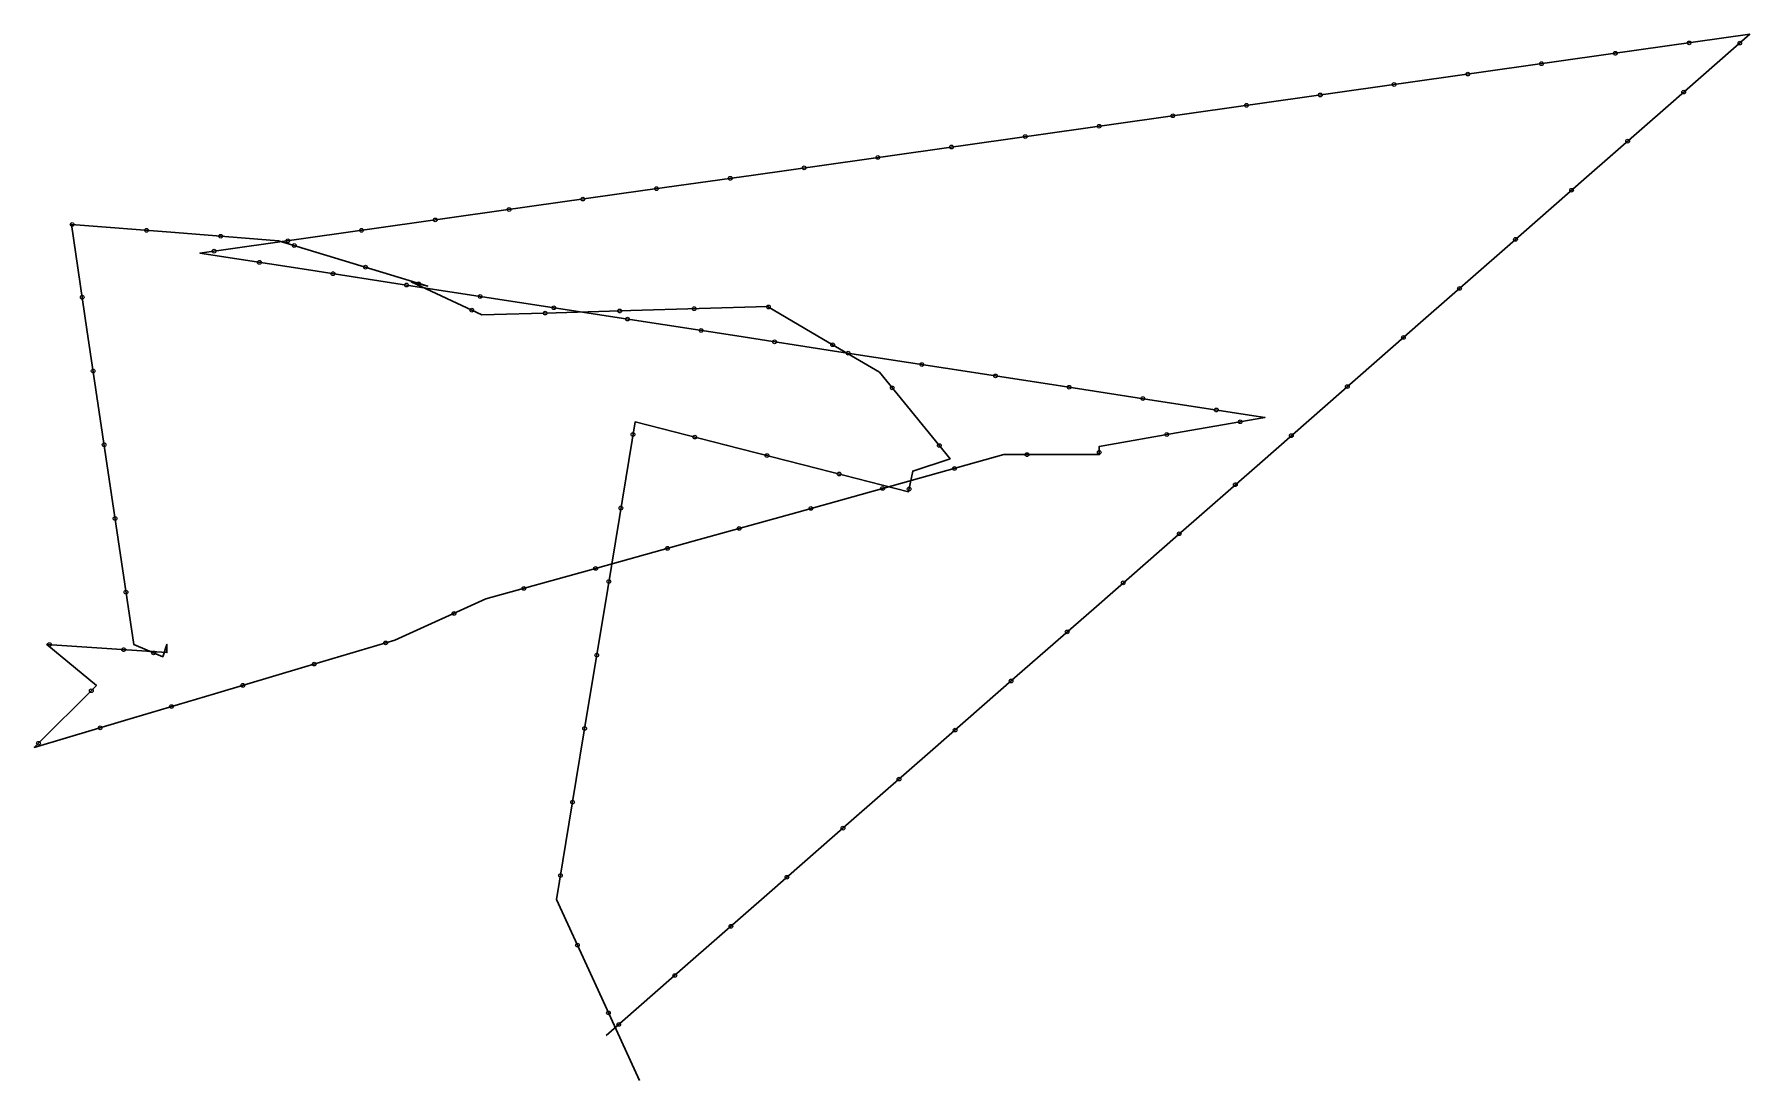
# Model space of a CAD drawing. Header units: inches. Extents: x 624757 to 625218, y 125986 to 126267.
import ezdxf

# ---------------------------------------------------------------- set-up
doc = ezdxf.new("R2010")
doc.units = ezdxf.units.IN
doc.header["$MEASUREMENT"] = 0
doc.header["$PDMODE"] = 33
doc.header["$PDSIZE"] = -3
doc.layers.add('kabwangsi_campus', color=166, linetype='Continuous', lineweight=30)
doc.layers.add('kabwangsi_campus_GeneratePointsAlongLines', color=139, linetype='Continuous')

msp = doc.modelspace()

# ---------------------------------------------------------------- linework, layer by layer
at = {"layer": 'kabwangsi_campus'}
msp.add_polyline3d([(624919.66, 125986.2, 1169.99), (624908.52, 126010.51, 1169.6), (624897.38, 126034.83, 1170.45), (624901.6, 126060.47, 1171.21), (624905.82, 126086.12, 1173.45), (624910.04, 126111.77, 1174.99), (624914.26, 126137.41, 1174.33), (624918.47, 126163.06, 1172.63), (624942.96, 126156.81, 1173.6), (624967.44, 126150.55, 1173.96), (624991.92, 126144.3, 1173.39), (624993.03, 126149.83, 1173.21), (625003.05, 126153.15, 1172.97), (624984.12, 126176.35, 1171.56), (624969.1, 126185.19, 1170.85), (624954.07, 126194.03, 1169.71), (624935.71, 126193.47, 1169.4), (624917.35, 126192.91, 1169.48), (624897.32, 126192.35, 1169.37), (624877.29, 126191.79, 1168.84), (624858.37, 126200.62, 1168.94), (624862.82, 126199.52, 1168.83), (624842.79, 126205.59, 1169.28), (624822.76, 126211.66, 1169.03), (624794.94, 126213.86, 1169), (624767.12, 126216.06, 1168.46), (624771.3, 126187.88, 1168.95), (624775.49, 126159.69, 1169.29), (624779.67, 126131.5, 1169.1), (624783.85, 126103.32, 1169.14), (624791.64, 126100, 1169.58), (624792.76, 126103.32, 1169.6), (624792.76, 126101.11, 1169.63), (624776.62, 126102.21, 1169.2), (624760.48, 126103.31, 1169.94), (624773.84, 126092.26, 1169.25), (624757.16, 126075.67, 1169.5), (624781.36, 126082.87, 1169.27), (624805.56, 126090.06, 1170.59), (624829.76, 126097.25, 1172.64), (624853.96, 126104.45, 1174.72), (624878.43, 126115.51, 1175.94), (624906.25, 126123.26, 1175.76), (624934.07, 126131.01, 1174.05), (624961.88, 126138.76, 1174), (624989.7, 126146.51, 1173.39), (625017.51, 126154.26, 1172.93), (625043.11, 126154.27, 1172.97), (625043.11, 126156.48, 1172.94), (625065.36, 126160.36, 1173), (625087.61, 126164.23, 1173), (625059.01, 126168.64, 1173), (625030.41, 126173.05, 1172.4), (625001.81, 126177.46, 1171.52), (624973.21, 126181.88, 1171.15), (624944.62, 126186.29, 1170.61), (624916.02, 126190.7, 1169.84), (624887.42, 126195.11, 1168.85), (624858.82, 126199.52, 1168.96), (624830.22, 126203.93, 1169.2), (624801.62, 126208.34, 1169), (624831.34, 126212.53, 1169.04), (624861.07, 126216.73, 1168.21), (624890.79, 126220.93, 1166.25), (624920.52, 126225.12, 1165.13), (624950.24, 126229.32, 1166.23), (624979.97, 126233.52, 1168.55), (625009.69, 126237.71, 1170.1), (625039.42, 126241.91, 1170.56), (625069.14, 126246.11, 1170.91), (625098.87, 126250.3, 1170.2), (625128.59, 126254.5, 1168.45), (625158.32, 126258.69, 1166.79), (625188.04, 126262.89, 1168.21), (625217.77, 126267.09, 1171.29), (625195.84, 126247.89, 1169.71), (625173.91, 126228.7, 1167.34), (625151.98, 126209.5, 1167), (625130.05, 126190.31, 1168.37), (625108.12, 126171.11, 1170.83), (625086.19, 126151.92, 1173.02), (625064.26, 126132.72, 1173.12), (625042.33, 126113.52, 1173.13), (625020.4, 126094.33, 1173.03), (624998.47, 126075.13, 1173.49), (624976.54, 126055.94, 1173.34), (624954.61, 126036.74, 1172.25), (624932.68, 126017.55, 1170.88), (624910.75, 125998.35, 1169.41)], dxfattribs=at)
at = {"layer": 'kabwangsi_campus_GeneratePointsAlongLines'}
for p in [(625181.69, 126261.99, 1167.91), (625201.49, 126264.79, 1169.6), (625215.09, 126264.74, 1171.1), (625161.88, 126259.2, 1166.96), (625122.27, 126253.61, 1168.82), (625142.08, 126256.4, 1167.7), (625102.47, 126250.81, 1169.99), (625200.04, 126251.57, 1170.01), (625062.86, 126245.22, 1170.84), (625082.67, 126248.02, 1170.59), (625023.26, 126239.63, 1170.31), (625043.06, 126242.42, 1170.61), (625003.45, 126236.83, 1169.77), (625184.99, 126238.4, 1168.54), (624963.85, 126231.24, 1167.29), (624983.65, 126234.04, 1168.74), (624924.24, 126225.65, 1165.27), (624944.04, 126228.44, 1166), (625169.94, 126225.22, 1167.28), (624904.43, 126222.85, 1165.74), (624767.33, 126216.05, 1168.47), (624864.83, 126217.26, 1167.96), (624884.63, 126220.06, 1166.66), (624787.27, 126214.47, 1168.85), (624807.2, 126212.89, 1169.01), (624825.22, 126211.67, 1169.03), (624845.02, 126214.47, 1168.66), (625154.89, 126212.05, 1167.05), (624805.42, 126208.87, 1169), (624826.97, 126210.39, 1169.08), (624817.59, 126205.87, 1169.11), (624837.36, 126202.83, 1169.14), (624846.11, 126204.58, 1169.21), (624857.12, 126199.78, 1168.98), (624860.36, 126200.13, 1168.89), (625139.84, 126198.88, 1167.76), (624770.02, 126196.49, 1168.8), (624874.63, 126193.03, 1168.86), (624876.89, 126196.73, 1168.89), (624896.65, 126193.68, 1169.17), (624914.34, 126192.82, 1169.46), (624934.33, 126193.43, 1169.4), (624954.29, 126193.9, 1169.73), (624894.35, 126192.26, 1169.29), (624916.42, 126190.63, 1169.85), (624936.19, 126187.59, 1170.38), (624955.95, 126184.54, 1170.82), (624971.53, 126183.76, 1170.96), (625124.79, 126185.71, 1168.96), (624975.72, 126181.49, 1171.18), (624772.96, 126176.71, 1169.09), (624995.49, 126178.44, 1171.44), (625015.25, 126175.39, 1171.93), (624987.53, 126172.18, 1171.82), (625035.02, 126172.34, 1172.49), (625109.74, 126172.53, 1170.65), (625054.79, 126169.3, 1172.91), (625074.55, 126166.25, 1173), (625080.93, 126163.07, 1173), (624775.9, 126156.92, 1169.27), (624917.91, 126159.66, 1172.85), (624934.51, 126158.96, 1173.27), (625000.17, 126156.68, 1172.76), (625061.23, 126159.64, 1172.99), (625094.69, 126159.36, 1172.17), (624953.89, 126154.01, 1173.76), (625023.71, 126154.26, 1172.94), (625043.11, 126154.87, 1172.96), (624973.27, 126149.06, 1173.83), (625004.22, 126150.55, 1173.15), (624984.95, 126145.19, 1173.49), (624992.07, 126145.03, 1173.37), (625079.65, 126146.19, 1173.05), (624914.67, 126139.92, 1174.17), (624965.69, 126139.82, 1173.92), (624778.83, 126137.14, 1169.14), (624946.42, 126134.45, 1174.03), (625064.6, 126133.02, 1173.12), (624927.15, 126129.09, 1174.47), (624907.89, 126123.72, 1175.66), (624911.42, 126120.19, 1174.77), (625049.55, 126119.84, 1173.12), (624781.77, 126117.36, 1169.12), (624888.62, 126118.35, 1175.87), (624869.85, 126111.63, 1175.51), (625034.5, 126106.67, 1173.09), (624761.2, 126103.26, 1169.91), (624781.15, 126101.9, 1169.32), (624789.2, 126101.04, 1169.44), (624851.5, 126103.72, 1174.51), (624832.33, 126098.02, 1172.86), (624908.18, 126100.45, 1174.31), (624813.16, 126092.32, 1171.23), (625019.45, 126093.5, 1173.05), (624772.46, 126090.88, 1169.27), (624793.99, 126086.62, 1169.96), (624774.82, 126080.92, 1169.34), (624904.93, 126080.72, 1172.98), (625004.4, 126080.32, 1173.37), (624758.28, 126076.78, 1169.48), (624989.35, 126067.15, 1173.43), (624901.68, 126060.99, 1171.26), (624974.3, 126053.98, 1173.23), (624898.44, 126041.25, 1170.64), (624959.25, 126040.81, 1172.48), (624944.2, 126027.63, 1171.6), (624903, 126022.56, 1170.02), (624929.15, 126014.46, 1170.64), (624911.33, 126004.38, 1169.7), (624914.1, 126001.29, 1169.63)]:
    msp.add_point(p, dxfattribs=at)

doc.saveas('drawing.dxf')
